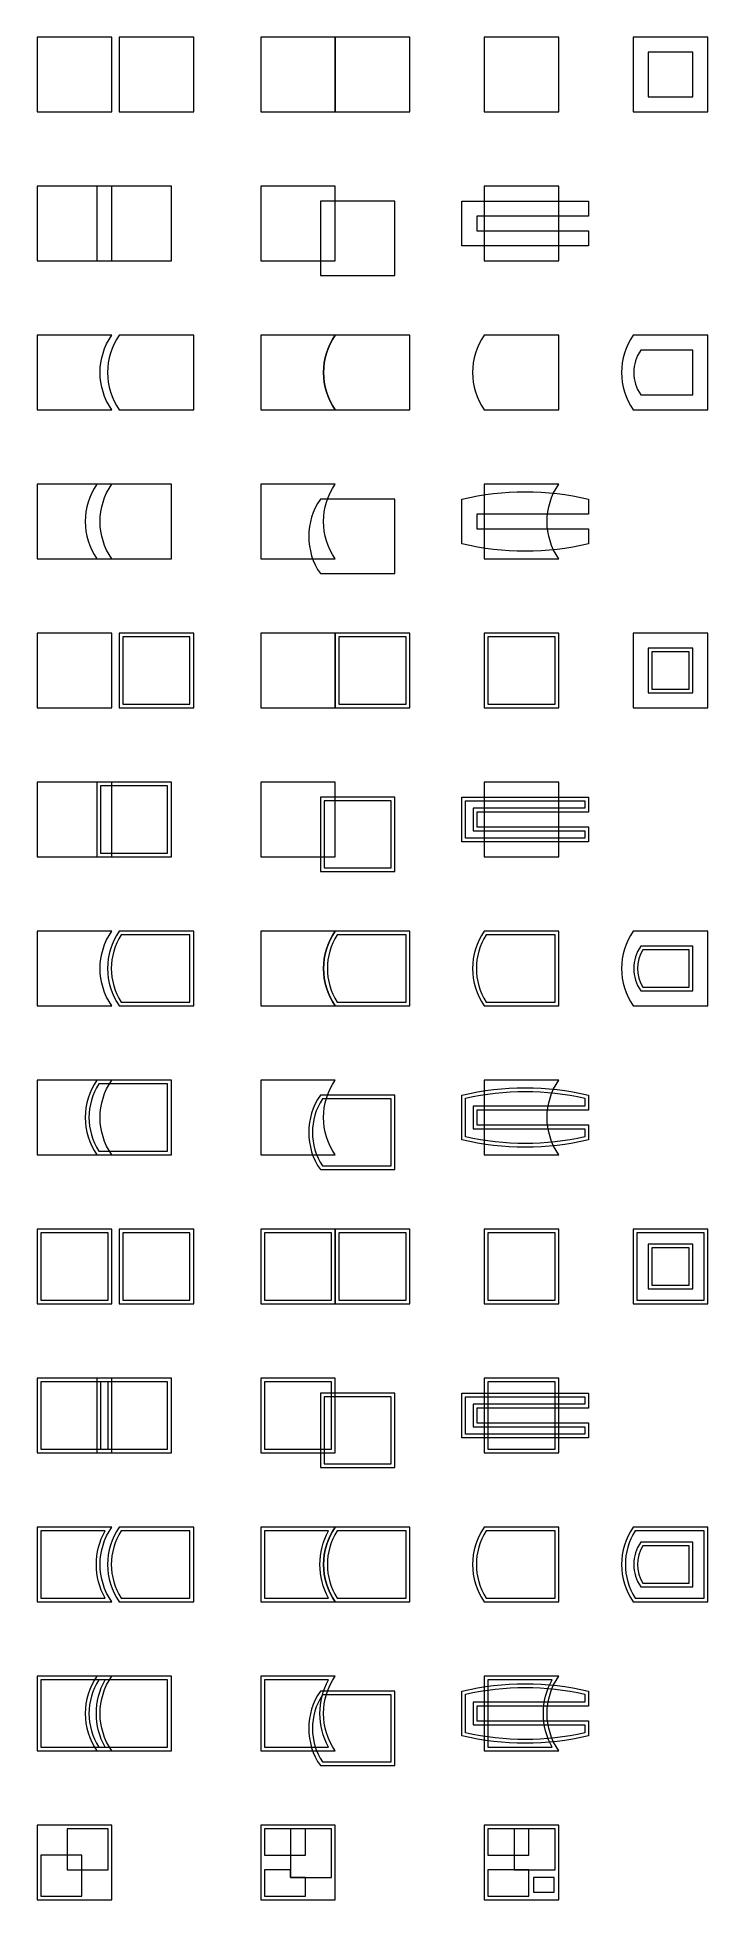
# Model space of a CAD drawing. Header units: millimetres. Extents: x 10 to 100, y -190 to 60.
import ezdxf

# ---------------------------------------------------------------- set-up
doc = ezdxf.new("R2010")
doc.units = ezdxf.units.MM
for name, color, linetype, lineweight, true_color in [('layer 1', 178, 'Continuous', 25, 0x000000), ('layer 10', 178, 'Continuous', 25, 0x000000), ('layer 11', 178, 'Continuous', 25, 0x000000), ('layer 12', 178, 'Continuous', 25, 0x000000), ('layer 13', 178, 'Continuous', 25, 0x000000), ('layer 14', 178, 'Continuous', 25, 0x000000), ('layer 15', 178, 'Continuous', 25, 0x000000), ('layer 16', 178, 'Continuous', 25, 0x000000), ('layer 17', 178, 'Continuous', 25, 0x000000), ('layer 18', 178, 'Continuous', 25, 0x000000), ('layer 19', 178, 'Continuous', 25, 0x000000), ('layer 2', 178, 'Continuous', 25, 0x000000), ('layer 20', 178, 'Continuous', 25, 0x000000), ('layer 21', 178, 'Continuous', 25, 0x000000), ('layer 22', 178, 'Continuous', 25, 0x000000), ('layer 23', 178, 'Continuous', 25, 0x000000), ('layer 24', 178, 'Continuous', 25, 0x000000), ('layer 25', 178, 'Continuous', 25, 0x000000), ('layer 26', 178, 'Continuous', 25, 0x000000), ('layer 27', 178, 'Continuous', 25, 0x000000), ('layer 28', 178, 'Continuous', 25, 0x000000), ('layer 29', 178, 'Continuous', 25, 0x000000), ('layer 3', 178, 'Continuous', 25, 0x000000), ('layer 30', 178, 'Continuous', 25, 0x000000), ('layer 31', 178, 'Continuous', 25, 0x000000), ('layer 32', 178, 'Continuous', 25, 0x000000), ('layer 33', 178, 'Continuous', 25, 0x000000), ('layer 34', 178, 'Continuous', 25, 0x000000), ('layer 35', 178, 'Continuous', 25, 0x000000), ('layer 36', 178, 'Continuous', 25, 0x000000), ('layer 37', 178, 'Continuous', 25, 0x000000), ('layer 38', 178, 'Continuous', 25, 0x000000), ('layer 39', 178, 'Continuous', 25, 0x000000), ('layer 4', 178, 'Continuous', 25, 0x000000), ('layer 40', 178, 'Continuous', 25, 0x000000), ('layer 41', 178, 'Continuous', 25, 0x000000), ('layer 42', 178, 'Continuous', 25, 0x000000), ('layer 43', 178, 'Continuous', 25, 0x000000), ('layer 44', 178, 'Continuous', 25, 0x000000), ('layer 45', 178, 'Continuous', 25, 0x000000), ('layer 5', 178, 'Continuous', 25, 0x000000), ('layer 6', 178, 'Continuous', 25, 0x000000), ('layer 7', 178, 'Continuous', 25, 0x000000), ('layer 8', 178, 'Continuous', 25, 0x000000), ('layer 9', 178, 'Continuous', 25, 0x000000)]:
    doc.layers.add(name, color=color, linetype=linetype, lineweight=lineweight, true_color=true_color)

msp = doc.modelspace()

# ---------------------------------------------------------------- linework, layer by layer
at = {"layer": 'layer 1', "color": 2, "lineweight": 13, "true_color": 0xffff00}
msp.add_lwpolyline([(10, 50), (20, 50), (20, 60), (10, 60), (10, 50)], dxfattribs=at)
at = {"layer": 'layer 1', "color": 3, "lineweight": 13, "true_color": 0x00ff00}
msp.add_lwpolyline([(21, 50), (31, 50), (31, 60), (21, 60), (21, 50)], dxfattribs=at)
at = {"layer": 'layer 10', "color": 3, "lineweight": 13, "true_color": 0x00ff00}
msp.add_lwpolyline([(70, 10), (80, 10), (80, 20), (70, 20, 0.31265), (70, 10)], format="xyb", dxfattribs=at)
at = {"layer": 'layer 10', "color": 2, "lineweight": 13, "true_color": 0xffff00}
msp.add_lwpolyline([(70, 10), (80, 10), (80, 20), (70, 20, 0.31265), (70, 10)], format="xyb", dxfattribs=at)
at = {"layer": 'layer 11', "color": 2, "lineweight": 13, "true_color": 0xffff00}
msp.add_lwpolyline([(90, 10), (100, 10), (100, 20), (90, 20, 0.31265), (90, 10)], format="xyb", dxfattribs=at)
at = {"layer": 'layer 11', "color": 3, "lineweight": 13, "true_color": 0x00ff00}
msp.add_lwpolyline([(91, 12), (98, 12), (98, 18), (91, 18, 0.31265), (91, 12)], format="xyb", dxfattribs=at)
at = {"layer": 'layer 12', "color": 2, "lineweight": 13, "true_color": 0xffff00}
msp.add_lwpolyline([(10, -10), (20, -10, -0.31265), (20, 0), (10, 0), (10, -10)], format="xyb", dxfattribs=at)
at = {"layer": 'layer 12', "color": 3, "lineweight": 13, "true_color": 0x00ff00}
msp.add_lwpolyline([(18, -10), (28, -10), (28, 0), (18, 0, 0.31265), (18, -10)], format="xyb", dxfattribs=at)
at = {"layer": 'layer 13', "color": 2, "lineweight": 13, "true_color": 0xffff00}
msp.add_lwpolyline([(40, -10), (50, -10, -0.31265), (50, 0), (40, 0), (40, -10)], format="xyb", dxfattribs=at)
at = {"layer": 'layer 13', "color": 3, "lineweight": 13, "true_color": 0x00ff00}
msp.add_lwpolyline([(48, -12), (58, -12), (58, -2), (48, -2, 0.31265), (48, -12)], format="xyb", dxfattribs=at)
at = {"layer": 'layer 14', "color": 2, "lineweight": 13, "true_color": 0xffff00}
msp.add_lwpolyline([(70, -10), (80, -10, -0.31265), (80, 0), (70, 0), (70, -10)], format="xyb", dxfattribs=at)
at = {"layer": 'layer 14', "color": 3, "lineweight": 13, "true_color": 0x00ff00}
msp.add_lwpolyline([(67, -2, -0.11805), (84, -2), (84, -4), (69, -4), (69, -6), (84, -6), (84, -8, -0.11805), (67, -8), (67, -2)], format="xyb", dxfattribs=at)
at = {"layer": 'layer 15', "color": 2, "lineweight": 13, "true_color": 0xffff00}
msp.add_lwpolyline([(10, -30), (20, -30), (20, -20), (10, -20), (10, -30)], dxfattribs=at)
at = {"layer": 'layer 15', "color": 3, "lineweight": 13, "true_color": 0x00ff00}
msp.add_lwpolyline([(21, -30), (31, -30), (31, -20), (21, -20), (21, -30)], dxfattribs=at)
at = {"layer": 'layer 15', "color": 3, "lineweight": 13, "true_color": 0x00ff00, "flags": 128}
msp.add_lwpolyline([(21.5, -29.5), (30.5, -29.5), (30.5, -20.5), (21.5, -20.5)], close=True, dxfattribs=at)
at = {"layer": 'layer 16', "color": 2, "lineweight": 13, "true_color": 0xffff00}
msp.add_lwpolyline([(40, -30), (50, -30), (50, -20), (40, -20), (40, -30)], dxfattribs=at)
at = {"layer": 'layer 16', "color": 3, "lineweight": 13, "true_color": 0x00ff00}
msp.add_lwpolyline([(50, -30), (60, -30), (60, -20), (50, -20), (50, -30)], dxfattribs=at)
at = {"layer": 'layer 16', "color": 3, "lineweight": 13, "true_color": 0x00ff00, "flags": 128}
msp.add_lwpolyline([(50.5, -29.5), (59.5, -29.5), (59.5, -20.5), (50.5, -20.5)], close=True, dxfattribs=at)
at = {"layer": 'layer 17', "color": 3, "lineweight": 13, "true_color": 0x00ff00}
msp.add_lwpolyline([(70, -30), (80, -30), (80, -20), (70, -20), (70, -30)], dxfattribs=at)
at = {"layer": 'layer 17', "color": 2, "lineweight": 13, "true_color": 0xffff00}
msp.add_lwpolyline([(70, -30), (80, -30), (80, -20), (70, -20), (70, -30)], dxfattribs=at)
at = {"layer": 'layer 17', "color": 3, "lineweight": 13, "true_color": 0x00ff00, "flags": 128}
msp.add_lwpolyline([(70.5, -29.5), (79.5, -29.5), (79.5, -20.5), (70.5, -20.5)], close=True, dxfattribs=at)
at = {"layer": 'layer 18', "color": 2, "lineweight": 13, "true_color": 0xffff00}
msp.add_lwpolyline([(90, -30), (100, -30), (100, -20), (90, -20), (90, -30)], dxfattribs=at)
at = {"layer": 'layer 18', "color": 3, "lineweight": 13, "true_color": 0x00ff00}
msp.add_lwpolyline([(92, -28), (98, -28), (98, -22), (92, -22), (92, -28)], dxfattribs=at)
at = {"layer": 'layer 18', "color": 3, "lineweight": 13, "true_color": 0x00ff00, "flags": 128}
msp.add_lwpolyline([(92.5, -27.5), (97.5, -27.5), (97.5, -22.5), (92.5, -22.5)], close=True, dxfattribs=at)
at = {"layer": 'layer 19', "color": 2, "lineweight": 13, "true_color": 0xffff00}
msp.add_lwpolyline([(10, -50), (20, -50), (20, -40), (10, -40), (10, -50)], dxfattribs=at)
at = {"layer": 'layer 19', "color": 3, "lineweight": 13, "true_color": 0x00ff00}
msp.add_lwpolyline([(18, -50), (28, -50), (28, -40), (18, -40), (18, -50)], dxfattribs=at)
at = {"layer": 'layer 19', "color": 3, "lineweight": 13, "true_color": 0x00ff00, "flags": 128}
msp.add_lwpolyline([(18.5, -49.5), (27.5, -49.5), (27.5, -40.5), (18.5, -40.5)], close=True, dxfattribs=at)
at = {"layer": 'layer 2', "color": 2, "lineweight": 13, "true_color": 0xffff00}
msp.add_lwpolyline([(40, 50), (50, 50), (50, 60), (40, 60), (40, 50)], dxfattribs=at)
at = {"layer": 'layer 2', "color": 3, "lineweight": 13, "true_color": 0x00ff00}
msp.add_lwpolyline([(50, 50), (60, 50), (60, 60), (50, 60), (50, 50)], dxfattribs=at)
at = {"layer": 'layer 20', "color": 2, "lineweight": 13, "true_color": 0xffff00}
msp.add_lwpolyline([(40, -50), (50, -50), (50, -40), (40, -40), (40, -50)], dxfattribs=at)
at = {"layer": 'layer 20', "color": 3, "lineweight": 13, "true_color": 0x00ff00}
msp.add_lwpolyline([(48, -52), (58, -52), (58, -42), (48, -42), (48, -52)], dxfattribs=at)
at = {"layer": 'layer 20', "color": 3, "lineweight": 13, "true_color": 0x00ff00, "flags": 128}
msp.add_lwpolyline([(48.5, -51.5), (57.5, -51.5), (57.5, -42.5), (48.5, -42.5)], close=True, dxfattribs=at)
at = {"layer": 'layer 21', "color": 2, "lineweight": 13, "true_color": 0xffff00}
msp.add_lwpolyline([(70, -50), (80, -50), (80, -40), (70, -40), (70, -50)], dxfattribs=at)
at = {"layer": 'layer 21', "color": 3, "lineweight": 13, "true_color": 0x00ff00}
msp.add_lwpolyline([(67, -42), (84, -42), (84, -44), (69, -44), (69, -46), (84, -46), (84, -48), (67, -48), (67, -42)], dxfattribs=at)
at = {"layer": 'layer 21', "color": 3, "lineweight": 13, "true_color": 0x00ff00, "flags": 128}
msp.add_lwpolyline([(67.5, -42.5), (83.5, -42.5), (83.5, -43.5), (68.5, -43.5), (68.5, -46.5), (83.5, -46.5), (83.5, -47.5), (67.5, -47.5)], close=True, dxfattribs=at)
at = {"layer": 'layer 22', "color": 2, "lineweight": 13, "true_color": 0xffff00}
msp.add_lwpolyline([(10, -70), (20, -70, -0.31265), (20, -60), (10, -60), (10, -70)], format="xyb", dxfattribs=at)
at = {"layer": 'layer 22', "color": 3, "lineweight": 13, "true_color": 0x00ff00}
msp.add_lwpolyline([(21, -70), (31, -70), (31, -60), (21, -60, 0.31265), (21, -70)], format="xyb", dxfattribs=at)
at = {"layer": 'layer 22', "color": 3, "lineweight": 13, "true_color": 0x00ff00, "flags": 128}
msp.add_lwpolyline([(21.27, -69.5), (30.5, -69.5), (30.5, -60.5), (21.27, -60.5, 0.295556)], format="xyb", close=True, dxfattribs=at)
at = {"layer": 'layer 23', "color": 2, "lineweight": 13, "true_color": 0xffff00}
msp.add_lwpolyline([(40, -70), (50, -70, -0.31265), (50, -60), (40, -60), (40, -70)], format="xyb", dxfattribs=at)
at = {"layer": 'layer 23', "color": 3, "lineweight": 13, "true_color": 0x00ff00}
msp.add_lwpolyline([(50, -70), (60, -70), (60, -60), (50, -60, 0.31265), (50, -70)], format="xyb", dxfattribs=at)
at = {"layer": 'layer 23', "color": 3, "lineweight": 13, "true_color": 0x00ff00, "flags": 128}
msp.add_lwpolyline([(50.27, -69.5), (59.5, -69.5), (59.5, -60.5), (50.27, -60.5, 0.295556)], format="xyb", close=True, dxfattribs=at)
at = {"layer": 'layer 24', "color": 2, "lineweight": 13, "true_color": 0xffff00}
msp.add_lwpolyline([(70, -70), (80, -70), (80, -60), (70, -60, 0.31265), (70, -70)], format="xyb", dxfattribs=at)
at = {"layer": 'layer 24', "color": 3, "lineweight": 13, "true_color": 0x00ff00}
msp.add_lwpolyline([(70, -70), (80, -70), (80, -60), (70, -60, 0.31265), (70, -70)], format="xyb", dxfattribs=at)
at = {"layer": 'layer 24', "color": 3, "lineweight": 13, "true_color": 0x00ff00, "flags": 128}
msp.add_lwpolyline([(70.27, -69.5), (79.5, -69.5), (79.5, -60.5), (70.27, -60.5, 0.295556)], format="xyb", close=True, dxfattribs=at)
at = {"layer": 'layer 25', "color": 2, "lineweight": 13, "true_color": 0xffff00}
msp.add_lwpolyline([(90, -70), (100, -70), (100, -60), (90, -60, 0.31265), (90, -70)], format="xyb", dxfattribs=at)
at = {"layer": 'layer 25', "color": 3, "lineweight": 13, "true_color": 0x00ff00}
msp.add_lwpolyline([(91, -68), (98, -68), (98, -62), (91, -62, 0.31265), (91, -68)], format="xyb", dxfattribs=at)
at = {"layer": 'layer 25', "color": 3, "lineweight": 13, "true_color": 0x00ff00, "flags": 128}
msp.add_lwpolyline([(91.27, -67.5), (97.5, -67.5), (97.5, -62.5), (91.27, -62.5, 0.283282)], format="xyb", close=True, dxfattribs=at)
at = {"layer": 'layer 26', "color": 2, "lineweight": 13, "true_color": 0xffff00}
msp.add_lwpolyline([(10, -90), (20, -90, -0.31265), (20, -80), (10, -80), (10, -90)], format="xyb", dxfattribs=at)
at = {"layer": 'layer 26', "color": 3, "lineweight": 13, "true_color": 0x00ff00}
msp.add_lwpolyline([(18, -90), (28, -90), (28, -80), (18, -80, 0.31265), (18, -90)], format="xyb", dxfattribs=at)
at = {"layer": 'layer 26', "color": 3, "lineweight": 13, "true_color": 0x00ff00, "flags": 128}
msp.add_lwpolyline([(18.27, -89.5), (27.5, -89.5), (27.5, -80.5), (18.27, -80.5, 0.295556)], format="xyb", close=True, dxfattribs=at)
at = {"layer": 'layer 27', "color": 2, "lineweight": 13, "true_color": 0xffff00}
msp.add_lwpolyline([(40, -90), (50, -90, -0.31265), (50, -80), (40, -80), (40, -90)], format="xyb", dxfattribs=at)
at = {"layer": 'layer 27', "color": 3, "lineweight": 13, "true_color": 0x00ff00}
msp.add_lwpolyline([(48, -92), (58, -92), (58, -82), (48, -82, 0.31265), (48, -92)], format="xyb", dxfattribs=at)
at = {"layer": 'layer 27', "color": 3, "lineweight": 13, "true_color": 0x00ff00, "flags": 128}
msp.add_lwpolyline([(48.27, -91.5), (57.5, -91.5), (57.5, -82.5), (48.27, -82.5, 0.295556)], format="xyb", close=True, dxfattribs=at)
at = {"layer": 'layer 28', "color": 2, "lineweight": 13, "true_color": 0xffff00}
msp.add_lwpolyline([(70, -90), (80, -90, -0.31265), (80, -80), (70, -80), (70, -90)], format="xyb", dxfattribs=at)
at = {"layer": 'layer 28', "color": 3, "lineweight": 13, "true_color": 0x00ff00}
msp.add_lwpolyline([(67, -82, -0.11805), (84, -82), (84, -84), (69, -84), (69, -86), (84, -86), (84, -88, -0.11805), (67, -88), (67, -82)], format="xyb", dxfattribs=at)
at = {"layer": 'layer 28', "color": 3, "lineweight": 13, "true_color": 0x00ff00, "flags": 128}
msp.add_lwpolyline([(67.5, -82.4, -0.112507), (83.5, -82.4), (83.5, -83.5), (68.5, -83.5), (68.5, -86.5), (83.5, -86.5), (83.5, -87.6, -0.112507), (67.5, -87.6)], format="xyb", close=True, dxfattribs=at)
at = {"layer": 'layer 29', "color": 2, "lineweight": 13, "true_color": 0xffff00}
msp.add_lwpolyline([(10, -110), (20, -110), (20, -100), (10, -100), (10, -110)], dxfattribs=at)
at = {"layer": 'layer 29', "color": 3, "lineweight": 13, "true_color": 0x00ff00}
msp.add_lwpolyline([(21, -110), (31, -110), (31, -100), (21, -100), (21, -110)], dxfattribs=at)
at = {"layer": 'layer 29', "color": 2, "lineweight": 13, "true_color": 0xffff00, "flags": 128}
msp.add_lwpolyline([(10.5, -109.5), (19.5, -109.5), (19.5, -100.5), (10.5, -100.5)], close=True, dxfattribs=at)
at = {"layer": 'layer 29', "color": 3, "lineweight": 13, "true_color": 0x00ff00, "flags": 128}
msp.add_lwpolyline([(21.5, -109.5), (30.5, -109.5), (30.5, -100.5), (21.5, -100.5)], close=True, dxfattribs=at)
at = {"layer": 'layer 3', "color": 2, "lineweight": 13, "true_color": 0xffff00}
msp.add_lwpolyline([(70, 50), (80, 50), (80, 60), (70, 60), (70, 50)], dxfattribs=at)
at = {"layer": 'layer 3', "color": 3, "lineweight": 13, "true_color": 0x00ff00}
msp.add_lwpolyline([(70, 50), (80, 50), (80, 60), (70, 60), (70, 50)], dxfattribs=at)
at = {"layer": 'layer 30', "color": 2, "lineweight": 13, "true_color": 0xffff00}
msp.add_lwpolyline([(40, -110), (50, -110), (50, -100), (40, -100), (40, -110)], dxfattribs=at)
at = {"layer": 'layer 30', "color": 3, "lineweight": 13, "true_color": 0x00ff00}
msp.add_lwpolyline([(50, -110), (60, -110), (60, -100), (50, -100), (50, -110)], dxfattribs=at)
at = {"layer": 'layer 30', "color": 2, "lineweight": 13, "true_color": 0xffff00, "flags": 128}
msp.add_lwpolyline([(40.5, -109.5), (49.5, -109.5), (49.5, -100.5), (40.5, -100.5)], close=True, dxfattribs=at)
at = {"layer": 'layer 30', "color": 3, "lineweight": 13, "true_color": 0x00ff00, "flags": 128}
msp.add_lwpolyline([(50.5, -109.5), (59.5, -109.5), (59.5, -100.5), (50.5, -100.5)], close=True, dxfattribs=at)
at = {"layer": 'layer 31', "color": 3, "lineweight": 13, "true_color": 0x00ff00}
msp.add_lwpolyline([(70, -110), (80, -110), (80, -100), (70, -100), (70, -110)], dxfattribs=at)
at = {"layer": 'layer 31', "color": 2, "lineweight": 13, "true_color": 0xffff00}
msp.add_lwpolyline([(70, -110), (80, -110), (80, -100), (70, -100), (70, -110)], dxfattribs=at)
at = {"layer": 'layer 31', "color": 3, "lineweight": 13, "true_color": 0x00ff00, "flags": 128}
msp.add_lwpolyline([(70.5, -109.5), (79.5, -109.5), (79.5, -100.5), (70.5, -100.5)], close=True, dxfattribs=at)
at = {"layer": 'layer 31', "color": 2, "lineweight": 13, "true_color": 0xffff00, "flags": 128}
msp.add_lwpolyline([(70.5, -109.5), (79.5, -109.5), (79.5, -100.5), (70.5, -100.5)], close=True, dxfattribs=at)
at = {"layer": 'layer 32', "color": 2, "lineweight": 13, "true_color": 0xffff00}
msp.add_lwpolyline([(90, -110), (100, -110), (100, -100), (90, -100), (90, -110)], dxfattribs=at)
at = {"layer": 'layer 32', "color": 2, "lineweight": 13, "true_color": 0xffff00, "flags": 128}
msp.add_lwpolyline([(90.5, -109.5), (99.5, -109.5), (99.5, -100.5), (90.5, -100.5)], close=True, dxfattribs=at)
at = {"layer": 'layer 32', "color": 3, "lineweight": 13, "true_color": 0x00ff00}
msp.add_lwpolyline([(92, -108), (98, -108), (98, -102), (92, -102), (92, -108)], dxfattribs=at)
at = {"layer": 'layer 32', "color": 3, "lineweight": 13, "true_color": 0x00ff00, "flags": 128}
msp.add_lwpolyline([(92.5, -107.5), (97.5, -107.5), (97.5, -102.5), (92.5, -102.5)], close=True, dxfattribs=at)
at = {"layer": 'layer 33', "color": 2, "lineweight": 13, "true_color": 0xffff00}
msp.add_lwpolyline([(10, -130), (20, -130), (20, -120), (10, -120), (10, -130)], dxfattribs=at)
at = {"layer": 'layer 33', "color": 3, "lineweight": 13, "true_color": 0x00ff00}
msp.add_lwpolyline([(18, -130), (28, -130), (28, -120), (18, -120), (18, -130)], dxfattribs=at)
at = {"layer": 'layer 33', "color": 2, "lineweight": 13, "true_color": 0xffff00, "flags": 128}
msp.add_lwpolyline([(10.5, -129.5), (19.5, -129.5), (19.5, -120.5), (10.5, -120.5)], close=True, dxfattribs=at)
at = {"layer": 'layer 33', "color": 3, "lineweight": 13, "true_color": 0x00ff00, "flags": 128}
msp.add_lwpolyline([(18.5, -129.5), (27.5, -129.5), (27.5, -120.5), (18.5, -120.5)], close=True, dxfattribs=at)
at = {"layer": 'layer 34', "color": 2, "lineweight": 13, "true_color": 0xffff00}
msp.add_lwpolyline([(40, -130), (50, -130), (50, -120), (40, -120), (40, -130)], dxfattribs=at)
at = {"layer": 'layer 34', "color": 2, "lineweight": 13, "true_color": 0xffff00, "flags": 128}
msp.add_lwpolyline([(40.5, -129.5), (49.5, -129.5), (49.5, -120.5), (40.5, -120.5)], close=True, dxfattribs=at)
at = {"layer": 'layer 34', "color": 3, "lineweight": 13, "true_color": 0x00ff00}
msp.add_lwpolyline([(48, -132), (58, -132), (58, -122), (48, -122), (48, -132)], dxfattribs=at)
at = {"layer": 'layer 34', "color": 3, "lineweight": 13, "true_color": 0x00ff00, "flags": 128}
msp.add_lwpolyline([(48.5, -131.5), (57.5, -131.5), (57.5, -122.5), (48.5, -122.5)], close=True, dxfattribs=at)
at = {"layer": 'layer 35', "color": 2, "lineweight": 13, "true_color": 0xffff00}
msp.add_lwpolyline([(70, -130), (80, -130), (80, -120), (70, -120), (70, -130)], dxfattribs=at)
at = {"layer": 'layer 35', "color": 3, "lineweight": 13, "true_color": 0x00ff00}
msp.add_lwpolyline([(67, -122), (84, -122), (84, -124), (69, -124), (69, -126), (84, -126), (84, -128), (67, -128), (67, -122)], dxfattribs=at)
at = {"layer": 'layer 35', "color": 3, "lineweight": 13, "true_color": 0x00ff00, "flags": 128}
msp.add_lwpolyline([(67.5, -122.5), (83.5, -122.5), (83.5, -123.5), (68.5, -123.5), (68.5, -126.5), (83.5, -126.5), (83.5, -127.5), (67.5, -127.5)], close=True, dxfattribs=at)
at = {"layer": 'layer 35', "color": 2, "lineweight": 13, "true_color": 0xffff00, "flags": 128}
msp.add_lwpolyline([(70.5, -129.5), (79.5, -129.5), (79.5, -120.5), (70.5, -120.5)], close=True, dxfattribs=at)
at = {"layer": 'layer 36', "color": 2, "lineweight": 13, "true_color": 0xffff00}
msp.add_lwpolyline([(10, -150), (20, -150, -0.31265), (20, -140), (10, -140), (10, -150)], format="xyb", dxfattribs=at)
at = {"layer": 'layer 36', "color": 3, "lineweight": 13, "true_color": 0x00ff00}
msp.add_lwpolyline([(21, -150), (31, -150), (31, -140), (21, -140, 0.31265), (21, -150)], format="xyb", dxfattribs=at)
at = {"layer": 'layer 36', "color": 2, "lineweight": 13, "true_color": 0xffff00, "flags": 128}
msp.add_lwpolyline([(10.5, -149.5), (19.1, -149.5, -0.258752), (19.1, -140.5), (10.5, -140.5)], format="xyb", close=True, dxfattribs=at)
at = {"layer": 'layer 36', "color": 3, "lineweight": 13, "true_color": 0x00ff00, "flags": 128}
msp.add_lwpolyline([(21.27, -149.5), (30.5, -149.5), (30.5, -140.5), (21.27, -140.5, 0.295556)], format="xyb", close=True, dxfattribs=at)
at = {"layer": 'layer 37', "color": 2, "lineweight": 13, "true_color": 0xffff00}
msp.add_lwpolyline([(40, -150), (50, -150, -0.31265), (50, -140), (40, -140), (40, -150)], format="xyb", dxfattribs=at)
at = {"layer": 'layer 37', "color": 3, "lineweight": 13, "true_color": 0x00ff00}
msp.add_lwpolyline([(50, -150), (60, -150), (60, -140), (50, -140, 0.31265), (50, -150)], format="xyb", dxfattribs=at)
at = {"layer": 'layer 37', "color": 2, "lineweight": 13, "true_color": 0xffff00, "flags": 128}
msp.add_lwpolyline([(40.5, -149.5), (49.1, -149.5, -0.258752), (49.1, -140.5), (40.5, -140.5)], format="xyb", close=True, dxfattribs=at)
at = {"layer": 'layer 37', "color": 3, "lineweight": 13, "true_color": 0x00ff00, "flags": 128}
msp.add_lwpolyline([(50.27, -149.5), (59.5, -149.5), (59.5, -140.5), (50.27, -140.5, 0.295556)], format="xyb", close=True, dxfattribs=at)
at = {"layer": 'layer 38', "color": 2, "lineweight": 13, "true_color": 0xffff00}
msp.add_lwpolyline([(70, -150), (80, -150), (80, -140), (70, -140, 0.31265), (70, -150)], format="xyb", dxfattribs=at)
at = {"layer": 'layer 38', "color": 3, "lineweight": 13, "true_color": 0x00ff00}
msp.add_lwpolyline([(70, -150), (80, -150), (80, -140), (70, -140, 0.31265), (70, -150)], format="xyb", dxfattribs=at)
at = {"layer": 'layer 38', "color": 3, "lineweight": 13, "true_color": 0x00ff00, "flags": 128}
msp.add_lwpolyline([(70.27, -149.5), (79.5, -149.5), (79.5, -140.5), (70.27, -140.5, 0.295556)], format="xyb", close=True, dxfattribs=at)
at = {"layer": 'layer 38', "color": 2, "lineweight": 13, "true_color": 0xffff00, "flags": 128}
msp.add_lwpolyline([(70.27, -149.5), (79.5, -149.5), (79.5, -140.5), (70.27, -140.5, 0.295556)], format="xyb", close=True, dxfattribs=at)
at = {"layer": 'layer 39', "color": 2, "lineweight": 13, "true_color": 0xffff00}
msp.add_lwpolyline([(90, -150), (100, -150), (100, -140), (90, -140, 0.31265), (90, -150)], format="xyb", dxfattribs=at)
at = {"layer": 'layer 39', "color": 2, "lineweight": 13, "true_color": 0xffff00, "flags": 128}
msp.add_lwpolyline([(90.27, -149.5), (99.5, -149.5), (99.5, -140.5), (90.27, -140.5, 0.295556)], format="xyb", close=True, dxfattribs=at)
at = {"layer": 'layer 39', "color": 3, "lineweight": 13, "true_color": 0x00ff00}
msp.add_lwpolyline([(91, -148), (98, -148), (98, -142), (91, -142, 0.31265), (91, -148)], format="xyb", dxfattribs=at)
at = {"layer": 'layer 39', "color": 3, "lineweight": 13, "true_color": 0x00ff00, "flags": 128}
msp.add_lwpolyline([(91.27, -147.5), (97.5, -147.5), (97.5, -142.5), (91.27, -142.5, 0.283282)], format="xyb", close=True, dxfattribs=at)
at = {"layer": 'layer 4', "color": 2, "lineweight": 13, "true_color": 0xffff00}
msp.add_lwpolyline([(90, 50), (100, 50), (100, 60), (90, 60), (90, 50)], dxfattribs=at)
at = {"layer": 'layer 4', "color": 3, "lineweight": 13, "true_color": 0x00ff00}
msp.add_lwpolyline([(92, 52), (98, 52), (98, 58), (92, 58), (92, 52)], dxfattribs=at)
at = {"layer": 'layer 40', "color": 2, "lineweight": 13, "true_color": 0xffff00}
msp.add_lwpolyline([(10, -170), (20, -170, -0.31265), (20, -160), (10, -160), (10, -170)], format="xyb", dxfattribs=at)
at = {"layer": 'layer 40', "color": 3, "lineweight": 13, "true_color": 0x00ff00}
msp.add_lwpolyline([(18, -170), (28, -170), (28, -160), (18, -160, 0.31265), (18, -170)], format="xyb", dxfattribs=at)
at = {"layer": 'layer 40', "color": 2, "lineweight": 13, "true_color": 0xffff00, "flags": 128}
msp.add_lwpolyline([(10.5, -169.5), (19.1, -169.5, -0.258752), (19.1, -160.5), (10.5, -160.5)], format="xyb", close=True, dxfattribs=at)
at = {"layer": 'layer 40', "color": 3, "lineweight": 13, "true_color": 0x00ff00, "flags": 128}
msp.add_lwpolyline([(18.27, -169.5), (27.5, -169.5), (27.5, -160.5), (18.27, -160.5, 0.295556)], format="xyb", close=True, dxfattribs=at)
at = {"layer": 'layer 41', "color": 2, "lineweight": 13, "true_color": 0xffff00}
msp.add_lwpolyline([(40, -170), (50, -170, -0.31265), (50, -160), (40, -160), (40, -170)], format="xyb", dxfattribs=at)
at = {"layer": 'layer 41', "color": 2, "lineweight": 13, "true_color": 0xffff00, "flags": 128}
msp.add_lwpolyline([(40.5, -169.5), (49.1, -169.5, -0.258752), (49.1, -160.5), (40.5, -160.5)], format="xyb", close=True, dxfattribs=at)
at = {"layer": 'layer 41', "color": 3, "lineweight": 13, "true_color": 0x00ff00}
msp.add_lwpolyline([(48, -172), (58, -172), (58, -162), (48, -162, 0.31265), (48, -172)], format="xyb", dxfattribs=at)
at = {"layer": 'layer 41', "color": 3, "lineweight": 13, "true_color": 0x00ff00, "flags": 128}
msp.add_lwpolyline([(48.27, -171.5), (57.5, -171.5), (57.5, -162.5), (48.27, -162.5, 0.295556)], format="xyb", close=True, dxfattribs=at)
at = {"layer": 'layer 42', "color": 2, "lineweight": 13, "true_color": 0xffff00}
msp.add_lwpolyline([(70, -170), (80, -170, -0.31265), (80, -160), (70, -160), (70, -170)], format="xyb", dxfattribs=at)
at = {"layer": 'layer 42', "color": 3, "lineweight": 13, "true_color": 0x00ff00}
msp.add_lwpolyline([(67, -162, -0.11805), (84, -162), (84, -164), (69, -164), (69, -166), (84, -166), (84, -168, -0.11805), (67, -168), (67, -162)], format="xyb", dxfattribs=at)
at = {"layer": 'layer 42', "color": 3, "lineweight": 13, "true_color": 0x00ff00, "flags": 128}
msp.add_lwpolyline([(67.5, -162.4, -0.112507), (83.5, -162.4), (83.5, -163.5), (68.5, -163.5), (68.5, -166.5), (83.5, -166.5), (83.5, -167.6, -0.112507), (67.5, -167.6)], format="xyb", close=True, dxfattribs=at)
at = {"layer": 'layer 42', "color": 2, "lineweight": 13, "true_color": 0xffff00, "flags": 128}
msp.add_lwpolyline([(70.5, -169.5), (79.1, -169.5, -0.258752), (79.1, -160.5), (70.5, -160.5)], format="xyb", close=True, dxfattribs=at)
at = {"layer": 'layer 43', "color": 3, "lineweight": 13, "true_color": 0x00ff00}
msp.add_lwpolyline([(10, -190), (20, -190), (20, -180), (10, -180), (10, -190)], dxfattribs=at)
at = {"layer": 'layer 43', "color": 2, "lineweight": 13, "true_color": 0xffff00}
msp.add_lwpolyline([(10, -190), (20, -190), (20, -180), (10, -180), (10, -190)], dxfattribs=at)
at = {"layer": 'layer 43', "color": 3, "lineweight": 13, "true_color": 0x00ff00, "flags": 128}
msp.add_lwpolyline([(14, -186), (19.5, -186), (19.5, -180.5), (14, -180.5)], close=True, dxfattribs=at)
at = {"layer": 'layer 43', "color": 2, "lineweight": 13, "true_color": 0xffff00, "flags": 128}
msp.add_lwpolyline([(10.5, -189.5), (16, -189.5), (16, -184), (10.5, -184)], close=True, dxfattribs=at)
at = {"layer": 'layer 44', "color": 3, "lineweight": 13, "true_color": 0x00ff00}
for points in [[(40, -190), (50, -190), (50, -180), (40, -180), (40, -190)], [(44, -180.5), (44, -187), (49.5, -187), (49.5, -180.5), (44, -180.5)]]:
    msp.add_lwpolyline(points, dxfattribs=at)
at = {"layer": 'layer 44', "color": 2, "lineweight": 13, "true_color": 0xffff00}
for points in [[(40, -190), (50, -190), (50, -180), (40, -180), (40, -190)], [(40.5, -186), (40.5, -189.5), (46, -189.5), (46, -187), (44, -187), (44, -186), (40.5, -186)]]:
    msp.add_lwpolyline(points, dxfattribs=at)
at = {"layer": 'layer 44', "color": 2, "lineweight": 13, "true_color": 0xffff00, "flags": 128}
msp.add_lwpolyline([(40.5, -184), (46, -184), (46, -180.5), (40.5, -180.5)], close=True, dxfattribs=at)
at = {"layer": 'layer 45', "color": 3, "lineweight": 13, "true_color": 0x00ff00}
msp.add_lwpolyline([(70, -190), (80, -190), (80, -180), (70, -180), (70, -190)], dxfattribs=at)
at = {"layer": 'layer 45', "color": 2, "lineweight": 13, "true_color": 0xffff00}
msp.add_lwpolyline([(70, -190), (80, -190), (80, -180), (70, -180), (70, -190)], dxfattribs=at)
at = {"layer": 'layer 45', "color": 2, "lineweight": 13, "true_color": 0xffff00, "flags": 128}
for points in [[(70.5, -184), (76, -184), (76, -180.5), (70.5, -180.5)], [(70.5, -189.5), (76, -189.5), (76, -186), (70.5, -186)]]:
    msp.add_lwpolyline(points, close=True, dxfattribs=at)
at = {"layer": 'layer 45', "color": 3, "lineweight": 13, "true_color": 0x00ff00, "flags": 128}
for points in [[(74, -186), (79.5, -186), (79.5, -180.5), (74, -180.5)], [(76.62, -189), (79.38, -189), (79.38, -187), (76.62, -187)]]:
    msp.add_lwpolyline(points, close=True, dxfattribs=at)
at = {"layer": 'layer 5', "color": 2, "lineweight": 13, "true_color": 0xffff00}
msp.add_lwpolyline([(10, 30), (20, 30), (20, 40), (10, 40), (10, 30)], dxfattribs=at)
at = {"layer": 'layer 5', "color": 3, "lineweight": 13, "true_color": 0x00ff00}
msp.add_lwpolyline([(18, 30), (28, 30), (28, 40), (18, 40), (18, 30)], dxfattribs=at)
at = {"layer": 'layer 6', "color": 2, "lineweight": 13, "true_color": 0xffff00}
msp.add_lwpolyline([(40, 30), (50, 30), (50, 40), (40, 40), (40, 30)], dxfattribs=at)
at = {"layer": 'layer 6', "color": 3, "lineweight": 13, "true_color": 0x00ff00}
msp.add_lwpolyline([(48, 28), (58, 28), (58, 38), (48, 38), (48, 28)], dxfattribs=at)
at = {"layer": 'layer 7', "color": 2, "lineweight": 13, "true_color": 0xffff00}
msp.add_lwpolyline([(70, 30), (80, 30), (80, 40), (70, 40), (70, 30)], dxfattribs=at)
at = {"layer": 'layer 7', "color": 3, "lineweight": 13, "true_color": 0x00ff00}
msp.add_lwpolyline([(67, 38), (84, 38), (84, 36), (69, 36), (69, 34), (84, 34), (84, 32), (67, 32), (67, 38)], dxfattribs=at)
at = {"layer": 'layer 8', "color": 2, "lineweight": 13, "true_color": 0xffff00}
msp.add_lwpolyline([(10, 10), (20, 10, -0.31265), (20, 20), (10, 20), (10, 10)], format="xyb", dxfattribs=at)
at = {"layer": 'layer 8', "color": 3, "lineweight": 13, "true_color": 0x00ff00}
msp.add_lwpolyline([(21, 10), (31, 10), (31, 20), (21, 20, 0.31265), (21, 10)], format="xyb", dxfattribs=at)
at = {"layer": 'layer 9', "color": 2, "lineweight": 13, "true_color": 0xffff00}
msp.add_lwpolyline([(40, 10), (50, 10, -0.31265), (50, 20), (40, 20), (40, 10)], format="xyb", dxfattribs=at)
at = {"layer": 'layer 9', "color": 3, "lineweight": 13, "true_color": 0x00ff00}
msp.add_lwpolyline([(50, 10), (60, 10), (60, 20), (50, 20, 0.31265), (50, 10)], format="xyb", dxfattribs=at)

doc.saveas('drawing.dxf')
